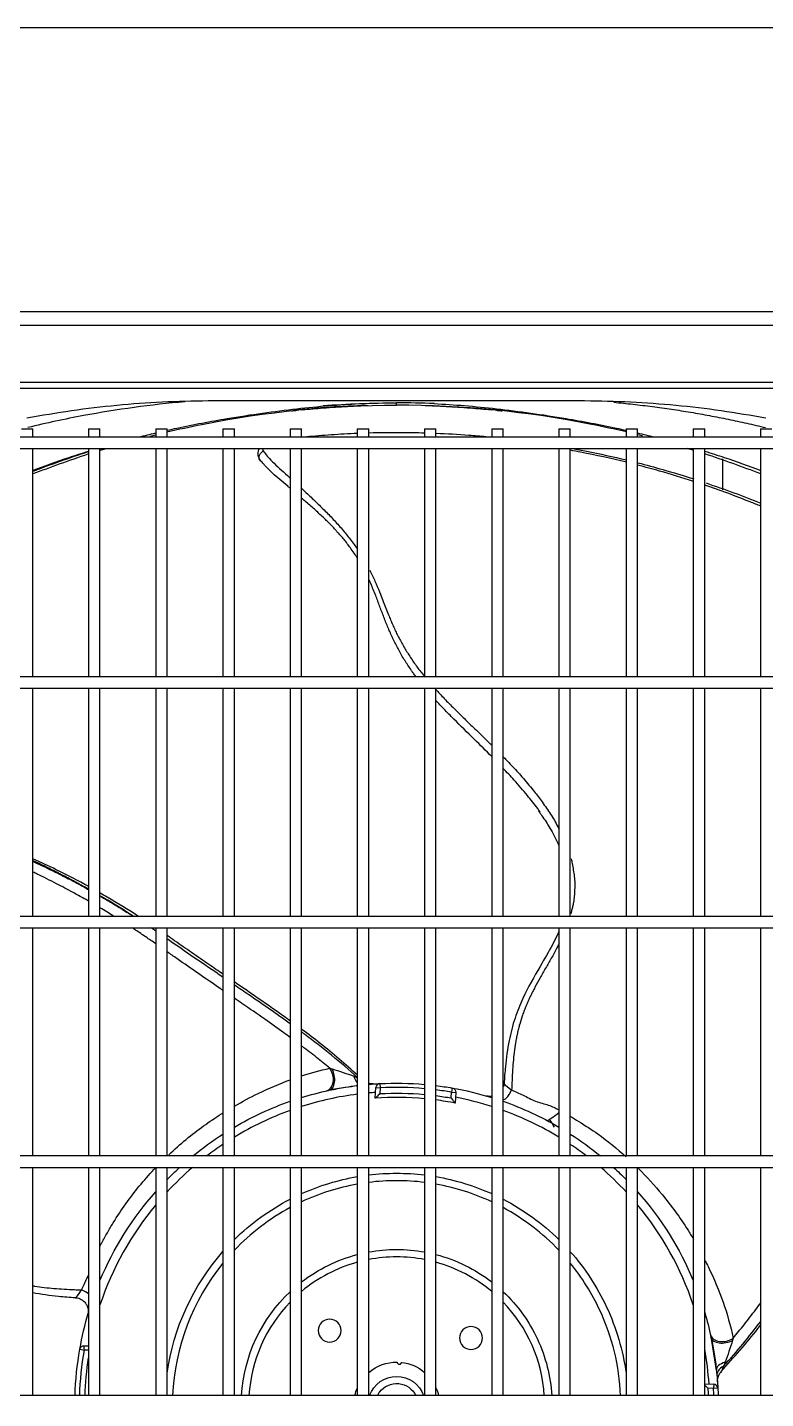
# Model space of a CAD drawing. Header units: millimetres. Extents: x 0 to 504600, y 0 to 118800.
# Drawn here: x 433542.8 to 433801, y 47719.1 to 48198.4 of the extents above; entities that cross this region are included whole.
import ezdxf

# ---------------------------------------------------------------- set-up
doc = ezdxf.new("R2010")
doc.units = ezdxf.units.MM
doc.header["$LTSCALE"] = 200
doc.layers.add('LG-AIRCON', color=240, linetype='Continuous')

# ---------------------------------------------------------------- blocks, each defined once
blk = doc.blocks.new('NEWUXB+UXA 1')
at = {"layer": 'LG-AIRCON', "color": 0}
for p, q in [((661.12, 761.76), (1512.56, 761.76)), ((1512.56, 756.76), (661.12, 756.76)), ((715.8, 736.96), (1457.64, 736.96)), ((1456.12, 734.84), (717.32, 734.84)), ((1088.07, 730.45), (1085.07, 730.45)), ((955.42, 720.67), (959.42, 720.67)), ((959.42, 717.75), (959.42, 720.67)), ((978.92, 720.67), (978.92, 717.75)), ((978.92, 720.67), (982.92, 720.67)), ((982.92, 717.75), (982.92, 720.67)), ((1002.42, 720.67), (1002.42, 717.75)), ((1002.42, 720.67), (1006.42, 720.67)), ((1006.42, 717.75), (1006.42, 720.67)), ((1025.92, 720.67), (1025.92, 717.75)), ((1025.92, 720.67), (1029.92, 720.67)), ((1029.92, 717.75), (1029.92, 720.67)), ((1049.42, 720.67), (1049.42, 717.75)), ((1049.42, 720.67), (1053.42, 720.67)), ((1053.42, 717.75), (1053.42, 720.67)), ((1072.92, 720.67), (1072.92, 717.75)), ((1072.92, 720.67), (1076.92, 720.67)), ((1076.92, 717.75), (1076.92, 720.67)), ((1096.42, 720.67), (1096.42, 717.75)), ((1096.42, 720.67), (1100.42, 720.67)), ((1100.42, 717.75), (1100.42, 720.67)), ((1119.92, 720.67), (1119.92, 717.75)), ((1119.92, 720.67), (1123.92, 720.67)), ((1123.92, 717.75), (1123.92, 720.67)), ((1143.42, 720.67), (1143.42, 717.75)), ((1143.42, 720.67), (1147.42, 720.67)), ((1147.42, 717.75), (1147.42, 720.67)), ((1166.92, 720.67), (1166.92, 717.75)), ((1166.92, 720.67), (1170.92, 720.67)), ((1170.92, 717.75), (1170.92, 720.67)), ((1190.42, 720.67), (1190.42, 717.75)), ((1190.42, 720.67), (1194.42, 720.67)), ((1194.42, 717.75), (1194.42, 720.67)), ((1213.92, 720.67), (1213.92, 717.75)), ((1213.92, 720.67), (1217.92, 720.67)), ((1456.43, 717.76), (717.01, 717.76)), ((717.01, 713.76), (1456.43, 713.76)), ((959.42, 634), (959.42, 713.76)), ((978.92, 713.76), (978.92, 634)), ((982.92, 634), (982.92, 713.76)), ((1002.42, 713.76), (1002.42, 634)), ((1006.42, 634), (1006.42, 713.76)), ((1025.92, 713.76), (1025.92, 634)), ((1029.92, 634), (1029.92, 713.76)), ((1049.42, 713.76), (1049.42, 634)), ((1053.42, 634), (1053.42, 713.76)), ((1072.92, 713.76), (1072.92, 634)), ((1076.92, 634), (1076.92, 713.76)), ((1096.42, 713.76), (1096.42, 634)), ((1100.42, 634), (1100.42, 713.76)), ((1119.92, 713.76), (1119.92, 634)), ((1123.92, 634), (1123.92, 713.76)), ((1143.42, 713.76), (1143.42, 634)), ((1147.42, 634), (1147.42, 713.76)), ((1166.92, 713.76), (1166.92, 634)), ((1170.92, 634), (1170.92, 713.76)), ((1190.42, 713.76), (1190.42, 634)), ((1194.42, 634), (1194.42, 713.76)), ((1200.67, 710.25), (1200.67, 699.36)), ((1213.92, 713.76), (1213.92, 634)), ((1506.43, 634.01), (667.01, 634.01)), ((667.01, 630.01), (1506.43, 630.01)), ((959.42, 550.26), (959.42, 630)), ((978.92, 630), (978.92, 550.26)), ((982.92, 550.26), (982.92, 630)), ((1002.42, 630), (1002.42, 550.26)), ((1006.42, 550.26), (1006.42, 630)), ((1025.92, 630), (1025.92, 550.26)), ((1029.92, 550.26), (1029.92, 630)), ((1049.42, 630), (1049.42, 550.26)), ((1053.42, 550.26), (1053.42, 630)), ((1072.92, 630), (1072.92, 550.26)), ((1076.92, 550.26), (1076.92, 630)), ((1096.42, 630), (1096.42, 550.26)), ((1100.42, 550.26), (1100.42, 630)), ((1119.92, 630), (1119.92, 550.26)), ((1123.92, 550.26), (1123.92, 630)), ((1143.42, 630), (1143.42, 550.26)), ((1147.42, 550.26), (1147.42, 630)), ((1166.92, 630), (1166.92, 550.26)), ((1170.92, 550.26), (1170.92, 630)), ((1190.42, 630), (1190.42, 550.26)), ((1194.42, 550.26), (1194.42, 630)), ((1213.92, 630), (1213.92, 550.26)), ((1506.43, 550.26), (667.01, 550.26)), ((667.01, 546.26), (1506.43, 546.26)), ((959.42, 466.5), (959.42, 546.25)), ((978.92, 546.25), (978.92, 466.5)), ((982.92, 466.5), (982.92, 546.25)), ((1002.42, 546.25), (1002.42, 466.5)), ((1006.42, 466.5), (1006.42, 546.25)), ((1025.92, 546.25), (1025.92, 466.5)), ((1029.92, 466.5), (1029.92, 546.25)), ((1049.42, 546.25), (1049.42, 466.5)), ((1053.42, 466.5), (1053.42, 546.25)), ((1072.92, 546.25), (1072.92, 466.5)), ((1076.92, 466.5), (1076.92, 546.25)), ((1096.42, 546.25), (1096.42, 466.5)), ((1100.42, 466.5), (1100.42, 546.25)), ((1119.92, 546.25), (1119.92, 466.5)), ((1123.92, 466.5), (1123.92, 546.25)), ((1143.42, 546.25), (1143.42, 466.5)), ((1147.42, 466.5), (1147.42, 546.25)), ((1166.92, 546.25), (1166.92, 466.5)), ((1170.92, 466.5), (1170.92, 546.25)), ((1190.42, 546.25), (1190.42, 466.5)), ((1194.42, 466.5), (1194.42, 546.25)), ((1213.92, 546.25), (1213.92, 466.5)), ((1079.21, 486.7), (1079.43, 490.4)), ((1079.43, 490.4), (1080.93, 490.31)), ((1080.93, 490.31), (1080.81, 488.3)), ((1080.85, 491.81), (1080.93, 490.31)), ((1106.14, 490.26), (1105.88, 488.79)), ((1105.76, 486.78), (1105.88, 488.79)), ((1105.88, 488.79), (1107.38, 488.69)), ((1107.38, 488.69), (1107.15, 484.99)), ((1139.4, 478.84), (1140.16, 479.32)), ((1506.43, 466.51), (667.01, 466.51)), ((667.01, 462.51), (1506.43, 462.51)), ((959.42, 382.76), (959.42, 462.51)), ((978.92, 462.51), (978.92, 382.76)), ((982.92, 382.76), (982.92, 462.51)), ((1002.42, 462.51), (1002.42, 382.76)), ((1006.42, 382.76), (1006.42, 462.51)), ((1025.92, 462.51), (1025.92, 382.76)), ((1029.92, 382.76), (1029.92, 462.51)), ((1049.42, 462.51), (1049.42, 382.76)), ((1053.42, 382.76), (1053.42, 462.51)), ((1072.92, 462.51), (1072.92, 382.76)), ((1076.92, 382.76), (1076.92, 462.51)), ((1096.42, 462.51), (1096.42, 382.76)), ((1100.42, 382.76), (1100.42, 462.51)), ((1119.92, 462.51), (1119.92, 382.76)), ((1123.92, 382.76), (1123.92, 462.51)), ((1143.42, 462.51), (1143.42, 382.76)), ((1147.42, 382.76), (1147.42, 462.51)), ((1166.92, 462.51), (1166.92, 382.76)), ((1170.92, 382.76), (1170.92, 462.51)), ((1190.42, 462.51), (1190.42, 382.76)), ((1194.42, 382.76), (1194.42, 462.51)), ((1213.92, 462.51), (1213.92, 382.76)), ((975.87, 398.93), (977.35, 398.67)), ((977.35, 398.67), (977.44, 400.17)), ((978.92, 398.57), (977.35, 398.67)), ((977.44, 400.17), (978.92, 400.08)), ((1194.42, 386.9), (1197.62, 386.7)), ((1197.52, 385.2), (1195.52, 385.33)), ((1197.62, 386.7), (1197.52, 385.2)), ((1199.02, 385.28), (1197.52, 385.2)), ((1506.43, 382.76), (667.01, 382.76))]:
    blk.add_line(p, q, dxfattribs=at)
at = {"layer": 'LG-AIRCON', "color": 0, "extrusion": (0, 0, -1)}
for centre in [(-1063.25, 405.47), (-1112.68, 402.88)]:
    blk.add_circle(centre, 4, dxfattribs=at)
for centre, radius, start, end in [((-1086.67, 379.46), 112.5, 72.8086, 77.7791), ((-1086.67, 379.46), 112.5, 85.0281, 87.0341), ((-1086.67, 379.46), 112.5, 87.0341, 94.9718), ((-1086.67, 379.46), 112.5, 97.0203, 99.9659), ((-1105.88, 488.79), 1.5, 99.9659, 183.5), ((-1086.67, 379.46), 112.5, 99.9659, 107.1912), ((-1086.67, 379.46), 112.5, 59.7048, 70.663), ((-1086.67, 379.46), 109, 86.9149, 95.1319), ((-1086.67, 379.46), 109, 97.2469, 100.0851), ((-1086.67, 379.46), 112.5, 109.3369, 120.2951), ((-1086.67, 379.46), 112.5, 50.6931, 57.3154), ((-1086.67, 379.46), 112.5, 122.6844, 129.3068), ((-1086.67, 379.46), 112.5, 44.4924, 47.579), ((-1086.67, 379.46), 81.01, 83.09, 96.9106), ((-1086.67, 379.46), 112.5, 132.4209, 135.5064), ((-1086.67, 379.46), 81.01, 65.7706, 80.2269), ((-1086.67, 379.46), 81.01, 99.7737, 114.23), ((-1086.67, 379.46), 112.5, 22.7477, 41.5065), ((-1086.67, 379.46), 81.01, 45.5319, 62.6263), ((-1086.67, 379.46), 81.01, 117.3744, 134.4688), ((-1086.67, 379.46), 112.5, 138.4934, 157.2522), ((-1086.67, 379.46), 81.01, 7.8612, 41.42), ((-1086.67, 379.46), 54.36, 52.2931, 75.35), ((-1086.67, 379.46), 54.36, 79.67, 100.3306), ((-1086.67, 379.46), 54.36, 104.6506, 127.7075), ((-1086.67, 379.46), 81.01, 138.5806, 155), ((-1086.67, 379.46), 54.36, 3.4794, 46.7469), ((-1086.67, 379.46), 54.36, 133.2538, 155), ((-1086.67, 379.46), 81.01, 155, 172.1394), ((-1086.67, 379.46), 112.5, 9.9659, 16.7091), ((-1086.67, 379.46), 112.5, 163.2908, 167.7791), ((-1086.67, 379.46), 112.5, 1.6806, 9.9659), ((-977.35, 398.67), 1.5, 9.9659, 93.5), ((-1086.67, 379.46), 54.36, 155, 176.5212), ((-1086.67, 379.46), 109, 1.7346, 8.6854), ((-1086.69, 379.46), 15, 49.4011, 90.6363), ((-1086.69, 379.46), 15, 96.3637, 130.4834), ((-1086.67, 379.46), 10, 19.2631, 160.7374), ((-1086.67, 379.46), 112.5, 173.8344, 177.0341), ((-1086.69, 379.46), 15, 12.725, 23.4452), ((-1086.67, 379.46), 7.5, 26.098, 36.8699), ((-1086.69, 379.46), 7.5, 36.9125, 153.8619), ((-1086.67, 379.46), 7.5, 143.1301, 153.902), ((-1086.69, 379.46), 15, 156.3649, 167.2749), ((-1086.67, 379.46), 109, 176.9149, 178.2655), ((-1086.67, 379.46), 112.5, 177.0341, 178.3196)]:
    blk.add_arc(centre, radius, start, end, dxfattribs=at)
at = {"layer": 'LG-AIRCON', "color": 0}
for centre, radius, start, end in [((1080.93, 490.31), 1.5, 92.9659, 176.5), ((1086.67, 379.46), 111, 84.9609, 92.9659), ((1086.67, 379.46), 111, 80.0341, 82.8843), ((1086.67, 379.46), 109.5, 97.2145, 107.6777), ((1086.67, 379.46), 109.5, 93.8456, 95.1094), ((1086.67, 379.46), 107.5, 84.7964, 93.983), ((1086.67, 379.46), 107.5, 79.017, 82.6514), ((1086.67, 379.46), 109.5, 72.3225, 79.1544), ((1086.67, 379.46), 109.5, 109.8887, 121.2168), ((1086.67, 379.46), 109.5, 58.7834, 70.1115), ((1109.14, 526.14), 56.16, 303.5312, 307.6254), ((1086.67, 379.46), 109.5, 123.6973, 127.3486), ((1086.67, 379.46), 109.5, 52.6516, 56.3029), ((1086.67, 379.46), 109.5, 130.674, 137.127), ((1086.67, 379.46), 109.5, 42.8708, 49.3262), ((1086.67, 379.46), 78.41, 100.0994, 115.09), ((1086.67, 379.46), 78.41, 82.8588, 97.1406), ((1086.67, 379.46), 78.41, 64.9094, 79.9), ((1086.67, 379.46), 109.5, 140.3005, 161.3494), ((1086.67, 379.46), 78.41, 118.3638, 136.3694), ((1086.67, 379.46), 78.41, 43.63, 61.6356), ((1086.67, 379.46), 109.5, 18.6508, 39.6996), ((1086.67, 379.46), 78.41, 140.785, 177.5894), ((1086.67, 379.46), 51.76, 105.4037, 129.9681), ((1086.67, 379.46), 51.76, 79.1406, 100.8588), ((1086.67, 379.46), 51.76, 50.0313, 74.5956), ((1086.67, 379.46), 78.41, 25, 39.2144), ((1086.67, 379.46), 51.76, 136.0262, 176.3462), ((1086.67, 379.46), 51.76, 3.6531, 43.9731), ((1086.67, 379.46), 78.41, 2.41, 25), ((1086.67, 379.46), 111, 170.0341, 178.2965), ((1086.67, 379.46), 109.5, 3.8456, 10.2574), ((1086.67, 379.46), 111, 1.7033, 2.9659), ((1197.52, 385.2), 1.5, 2.9659, 86.5)]:
    blk.add_arc(centre, radius, start, end, dxfattribs=at)
for centre, major_axis, ratio, start_param, end_param in [((1062.18, 494.28), (-1.02, 4.79), 0.555428, 3.141593, 5.183317), ((1073.9, 496.16), (-0.53, 4.87), 0.500763, 1.891466, 2.525481), ((1201.49, 403.95), (4.79, 1.02), 0.555428, 3.141593, 5.183317), ((1203.38, 392.24), (-4.87, -0.53), 0.500763, 5.033059, 6.283185)]:
    blk.add_ellipse(centre, major_axis=major_axis, ratio=ratio, start_param=start_param, end_param=end_param, dxfattribs=at)
for points, knots in [([(1085.07, 730.45), (1074.35, 730.45), (1063.63, 730.45), (1042.19, 730.45), (1031.47, 730.49), (1010.02, 730.36), (999.37, 729.87), (978.22, 727.84), (967.7, 726.33), (957.36, 724.37)], [0, 0, 0, 0, 0.25, 0.25, 0.5, 0.5, 0.75, 0.75, 1, 1, 1, 1]), ([(1012.65, 730.15), (1000.76, 729.11), (982.34, 726.6), (964.16, 722.7), (957.71, 721.13)], [0, 0, 0, 0, 0.643187, 1, 1, 1, 1]), ([(1006.33, 719.59), (1010.39, 720.55), (1036.8, 726.3), (1063.82, 728.96), (1086.67, 728.96)], [0, 0, 0, 0, 0.154246, 1, 1, 1, 1]), ([(1006.42, 720.19), (1007.56, 720.45), (1014.59, 721.98), (1030.05, 724.91), (1052.05, 727.94), (1066.62, 729.16), (1073.52, 729.51)], [0, 0, 0, 0, 0.04738, 0.293757, 0.649621, 1, 1, 1, 1]), ([(1053.64, 727.36), (1056.16, 727.6), (1061.78, 728.07), (1069.75, 728.59), (1074.54, 728.8), (1076.74, 728.86)], [0, 0, 0, 0, 0.271232, 0.626432, 1, 1, 1, 1]), ([(1167.02, 719.59), (1162.96, 720.55), (1136.55, 726.3), (1109.53, 728.96), (1086.67, 728.96)], [0, 0, 0, 0, 0.154246, 1, 1, 1, 1]), ([(1215.79, 724.37), (1205.43, 726.33), (1194.92, 727.84), (1173.8, 729.86), (1163.15, 730.36), (1141.7, 730.49), (1130.98, 730.45), (1109.52, 730.45), (1098.8, 730.45), (1088.07, 730.45)], [0, 0, 0, 0, 0.25, 0.25, 0.5, 0.5, 0.75, 0.75, 1, 1, 1, 1]), ([(1096.61, 728.86), (1098.81, 728.8), (1103.6, 728.59), (1111.57, 728.07), (1117.19, 727.6), (1119.71, 727.36)], [0, 0, 0, 0, 0.373556, 0.728744, 1, 1, 1, 1]), ([(1099.83, 729.51), (1106.73, 729.16), (1121.3, 727.94), (1143.3, 724.91), (1158.76, 721.98), (1165.79, 720.45), (1166.92, 720.19)], [0, 0, 0, 0, 0.350379, 0.706243, 0.95262, 1, 1, 1, 1]), ([(1049.8, 726.98), (1050.33, 727.03), (1050.98, 727.1), (1051.62, 727.16), (1051.74, 727.17)], [0, 0, 0, 0, 0.817439, 1, 1, 1, 1]), ([(1121.61, 727.17), (1121.73, 727.16), (1122.37, 727.1), (1123.02, 727.03), (1123.55, 726.98)], [0, 0, 0, 0, 0.182038, 1, 1, 1, 1]), ([(1053.41, 717.82), (1054.01, 717.88), (1055.99, 718.06), (1059.47, 718.37), (1063.88, 718.69), (1068.4, 718.97), (1071.41, 719.11), (1072.95, 719.17)], [0, 0, 0, 0, 0.092028, 0.303139, 0.527752, 0.757486, 1, 1, 1, 1]), ([(1076.94, 719.31), (1077, 719.31), (1080.73, 719.42), (1087.25, 719.49), (1093.7, 719.39), (1096.48, 719.31)], [0, 0, 0, 0, 0.007944, 0.572046, 1, 1, 1, 1]), ([(1100.48, 719.17), (1104.3, 719.01), (1110.13, 718.68), (1115.93, 718.19), (1117.92, 718.01)], [0, 0, 0, 0, 0.65594, 1, 1, 1, 1]), ([(959.27, 706.12), (963.51, 707.73), (970.02, 710.06), (976.62, 712.18), (978.89, 712.88)], [0, 0, 0, 0, 0.657198, 1, 1, 1, 1]), ([(1039.35, 709.29), (1039.19, 709.45), (1038.86, 709.81), (1038.5, 710.49), (1038.15, 711.69), (1038.26, 712.87), (1038.56, 713.67), (1038.61, 713.77)], [0, 0, 0, 0, 0.14715, 0.312414, 0.495998, 0.934104, 1, 1, 1, 1]), ([(1039.78, 713.76), (1039.78, 713.6), (1039.79, 713.31), (1039.94, 713.06), (1040.01, 712.94)], [0, 0, 0, 0, 0.516867, 1, 1, 1, 1]), ([(1040.01, 712.94), (1040.18, 712.71), (1040.7, 712.01), (1041.9, 710.57), (1044.61, 707.79), (1047.36, 705.35), (1049.34, 703.59), (1049.42, 703.52)], [0, 0, 0, 0, 0.074841, 0.227367, 0.465283, 0.97903, 1, 1, 1, 1]), ([(1167.08, 708.98), (1161.77, 710.28), (1155.24, 711.72), (1148.64, 712.97), (1147.46, 713.18)], [0, 0, 0, 0, 0.821658, 1, 1, 1, 1]), ([(1148.14, 713.84), (1149.78, 713.54), (1156.15, 712.32), (1162.44, 710.93), (1167.08, 709.8)], [0, 0, 0, 0, 0.257648, 1, 1, 1, 1]), ([(1194.46, 712.88), (1196.73, 712.18), (1203.32, 710.06), (1209.84, 707.73), (1214.08, 706.12)], [0, 0, 0, 0, 0.342801, 1, 1, 1, 1]), ([(1049.41, 699.89), (1049.13, 700.13), (1046.96, 701.94), (1044.04, 704.43), (1041.48, 706.91), (1040.22, 708.26), (1039.67, 708.92), (1039.35, 709.29)], [0, 0, 0, 0, 0.072188, 0.555177, 0.781943, 0.875823, 1, 1, 1, 1]), ([(1190.52, 702.3), (1186.6, 703.57), (1180.14, 705.54), (1173.59, 707.32), (1171.05, 707.98)], [0, 0, 0, 0, 0.613927, 1, 1, 1, 1]), ([(1171.06, 708.81), (1173.97, 708.06), (1180.55, 706.28), (1187.04, 704.31), (1190.63, 703.16)], [0, 0, 0, 0, 0.441067, 1, 1, 1, 1]), ([(1053.4, 699.9), (1053.55, 699.75), (1054.25, 699.1), (1056.04, 697.42), (1058.29, 695.34), (1060.46, 693.15), (1062.67, 690.99), (1064.8, 688.77), (1066.83, 686.45), (1068.37, 684.76), (1069.78, 682.99), (1071.11, 681.19), (1072.2, 679.72), (1072.82, 678.83), (1073.02, 678.55)], [0, 0, 0, 0, 0.023296, 0.103381, 0.264304, 0.346403, 0.424782, 0.58336, 0.66159, 0.738824, 0.815129, 0.890482, 0.964901, 1, 1, 1, 1]), ([(1214.05, 693.64), (1212.8, 694.15), (1206.41, 696.74), (1199.86, 699.16), (1194.5, 700.97)], [0, 0, 0, 0, 0.195527, 1, 1, 1, 1]), ([(1073, 675.43), (1072.92, 675.57), (1072.64, 676.02), (1071.91, 677.11), (1070.85, 678.55), (1069.68, 680.16), (1068.61, 681.62), (1067.45, 683), (1066.38, 684.13), (1065.56, 685.05), (1064.74, 685.98), (1063.74, 687.09), (1062.41, 688.39), (1060.97, 689.73), (1059.46, 691.13), (1057.94, 692.62), (1056.29, 694.03), (1054.78, 695.28), (1053.85, 696.11), (1053.43, 696.48)], [0, 0, 0, 0, 0.01611, 0.054349, 0.133651, 0.196623, 0.258506, 0.318346, 0.37975, 0.417398, 0.445672, 0.509452, 0.571566, 0.635319, 0.712853, 0.789209, 0.86246, 0.938791, 1, 1, 1, 1]), ([(1077.3, 671.23), (1077.48, 670.9), (1078.25, 669.34), (1079.52, 666.55), (1080.87, 663.24), (1082.3, 659.61), (1083.45, 656.62), (1084.54, 653.88), (1085.33, 652.17), (1086.07, 650.43), (1086.87, 648.72), (1087.79, 647.06), (1088.98, 644.78), (1090.71, 641.99), (1092.53, 639.21), (1094.13, 636.99), (1095.4, 635.43), (1096.22, 634.39), (1096.6, 633.91)], [0, 0, 0, 0, 0.025882, 0.119653, 0.210707, 0.27205, 0.389618, 0.43341, 0.477927, 0.522204, 0.566944, 0.612253, 0.65815, 0.752398, 0.850908, 0.901937, 0.954249, 1, 1, 1, 1]), ([(1093.56, 633.87), (1093.27, 634.24), (1092.75, 634.91), (1092.07, 635.89), (1091.3, 637.06), (1090.35, 638.51), (1089.19, 640.24), (1088.12, 642.01), (1087.21, 643.83), (1086.21, 645.63), (1085.43, 647.13), (1084.88, 648.4), (1084.37, 649.62), (1083.71, 651.15), (1083.03, 652.67), (1082.55, 653.94), (1082.09, 655.2), (1081.62, 656.45), (1081.14, 657.68), (1080.65, 658.93), (1080.06, 660.5), (1079.33, 662.46), (1078.51, 664.48), (1077.76, 666.23), (1077.23, 667.4), (1077.02, 667.88), (1076.96, 668)], [0, 0, 0, 0, 0.038472, 0.069077, 0.098459, 0.154015, 0.209006, 0.266384, 0.321589, 0.37322, 0.428213, 0.456081, 0.482768, 0.532938, 0.58536, 0.612378, 0.63868, 0.689758, 0.715098, 0.740686, 0.792953, 0.844091, 0.901746, 0.959909, 0.989542, 1, 1, 1, 1]), ([(1100.19, 629.78), (1100.56, 629.37), (1101.47, 628.39), (1102.92, 626.82), (1105.18, 624.5), (1108.13, 621.57), (1111.75, 618.01), (1115.53, 614.42), (1118.25, 611.73), (1119.74, 610.27), (1119.97, 610.05)], [0, 0, 0, 0, 0.058238, 0.141927, 0.227451, 0.40368, 0.586288, 0.773966, 0.965767, 1, 1, 1, 1]), ([(1119.95, 606.1), (1117.94, 608.13), (1113.51, 612.48), (1108.48, 617.42), (1104.92, 621), (1102.8, 623.13), (1101.33, 624.75), (1100.41, 625.76)], [0, 0, 0, 0, 0.311947, 0.676737, 0.765395, 0.854302, 1, 1, 1, 1]), ([(1123.94, 606.06), (1124.29, 605.7), (1125.26, 604.69), (1127.45, 602.37), (1130, 599.67), (1132.47, 596.72), (1134.74, 594.01), (1136.85, 591.35), (1138.67, 588.65), (1140.16, 586.55), (1141.54, 584.41), (1142.61, 582.43), (1143.26, 581.19), (1143.51, 580.71)], [0, 0, 0, 0, 0.046544, 0.130714, 0.298969, 0.394735, 0.489926, 0.631124, 0.712335, 0.792506, 0.87156, 0.949377, 1, 1, 1, 1]), ([(1136.89, 586.69), (1136.88, 586.7), (1136.59, 587.13), (1135.73, 588.37), (1134.22, 590.29), (1132.23, 592.69), (1130.14, 595.25), (1127.32, 598.4), (1125.23, 600.64), (1123.96, 601.97)], [0, 0, 0, 0, 0.002618, 0.07721, 0.227751, 0.367215, 0.542698, 0.724034, 1, 1, 1, 1]), ([(1136.29, 587.03), (1136.69, 586.5), (1138.1, 584.59), (1140.51, 580.86), (1142.41, 577.31), (1143.37, 575.2), (1143.46, 574.99)], [0, 0, 0, 0, 0.143457, 0.510742, 0.949941, 1, 1, 1, 1]), ([(979.01, 560.67), (975.27, 562.74), (968.82, 566.12), (962.2, 569.13), (959.44, 570.32)], [0, 0, 0, 0, 0.587751, 1, 1, 1, 1]), ([(959.47, 569.45), (959.67, 569.36), (961.04, 568.74), (963.57, 567.54), (967.07, 565.87), (970.54, 564.11), (973.44, 562.61), (975.75, 561.37), (977.41, 560.48), (978.48, 559.89), (978.97, 559.62)], [0, 0, 0, 0, 0.02956, 0.20769, 0.38429, 0.562457, 0.741784, 0.832559, 0.9229, 1, 1, 1, 1]), ([(979.01, 555.54), (978.48, 555.84), (977.29, 556.51), (975.45, 557.53), (973.2, 558.78), (970.62, 560.15), (967.57, 561.76), (964.35, 563.38), (961.6, 564.72), (959.98, 565.5), (959.49, 565.72)], [0, 0, 0, 0, 0.084288, 0.185541, 0.286031, 0.43548, 0.583596, 0.755273, 0.926687, 1, 1, 1, 1]), ([(979.04, 559.71), (978.44, 560.05), (977.47, 560.58), (976.15, 561.29), (975.07, 561.89), (973.96, 562.49), (972.46, 563.29), (969.85, 564.64), (966.9, 566.18), (963.91, 567.61), (961.73, 568.68), (960.26, 569.36), (959.54, 569.69)], [0, 0, 0, 0, 0.094313, 0.150326, 0.205494, 0.263578, 0.323214, 0.438081, 0.666504, 0.778325, 0.891489, 1, 1, 1, 1]), ([(1147.69, 570.34), (1147.84, 569.82), (1148.15, 568.54), (1148.45, 566.46), (1148.82, 564.2), (1149.02, 561.92), (1148.92, 559.63), (1148.8, 557.38), (1148.61, 555.4), (1148.25, 553.69), (1147.91, 552.37), (1147.7, 551.53), (1147.61, 551.17)], [0, 0, 0, 0, 0.086878, 0.209922, 0.330631, 0.449296, 0.56598, 0.680875, 0.794665, 0.869614, 0.94354, 1, 1, 1, 1]), ([(996.2, 550.39), (992.66, 552.66), (988.26, 555.36), (983.79, 557.96), (982.97, 558.43)], [0, 0, 0, 0, 0.816016, 1, 1, 1, 1]), ([(983.03, 557.33), (983.54, 557.04), (985.41, 555.96), (987.95, 554.43), (990.69, 552.76), (992.65, 551.53), (993.92, 550.73), (994.49, 550.36)], [0, 0, 0, 0, 0.129383, 0.484721, 0.663852, 0.846968, 1, 1, 1, 1]), ([(994.5, 550.38), (994.02, 550.69), (992.79, 551.47), (990.79, 552.75), (987.75, 554.6), (985.19, 556.17), (983.38, 557.22), (983.08, 557.39)], [0, 0, 0, 0, 0.127669, 0.327595, 0.531516, 0.923544, 1, 1, 1, 1]), ([(1002.47, 540.65), (1001.3, 541.46), (998.94, 543.08), (996.13, 544.96), (994.51, 546.03), (994.08, 546.3)], [0, 0, 0, 0, 0.423067, 0.848681, 1, 1, 1, 1]), ([(1025.92, 530.06), (1024.29, 531.18), (1020.63, 533.68), (1014.99, 537.56), (1010.14, 540.95), (1007.3, 542.94), (1006.43, 543.54)], [0, 0, 0, 0, 0.249996, 0.560781, 0.866096, 1, 1, 1, 1]), ([(1025.92, 528.98), (1022.53, 531.28), (1019.19, 533.55), (1012.78, 537.94), (1009.72, 540.07), (1006.63, 542.23), (1006.54, 542.29), (1006.45, 542.35)], [0, 0, 0, 0, 0.508334, 0.508334, 0.98626, 0.98626, 1, 1, 1, 1]), ([(1143.44, 545.01), (1143.27, 544.61), (1142.6, 543.09), (1140.44, 538.97), (1136.24, 531.69), (1131.36, 523.32), (1127.87, 514.52), (1125.77, 506.5), (1124.78, 498.8), (1124.36, 493.8), (1124.25, 491.82)], [0, 0, 0, 0, 0.022434, 0.086595, 0.242348, 0.463216, 0.592191, 0.733517, 0.895154, 1, 1, 1, 1]), ([(1025.93, 524.38), (1025.61, 524.6), (1020.22, 528.28), (1013.71, 532.74), (1007.58, 537.07), (1006.45, 537.86)], [0, 0, 0, 0, 0.049024, 0.824932, 1, 1, 1, 1]), ([(1143.5, 540.75), (1143.24, 540.24), (1142.81, 539.43), (1142.23, 538.31), (1141.6, 537.1), (1140.46, 535.06), (1138.81, 532.2), (1136.88, 528.83), (1135.34, 526.06), (1134.22, 523.85), (1133.38, 522.24), (1132.64, 520.61), (1131.97, 518.98), (1131.28, 517.39), (1130.51, 515.26), (1129.86, 513.12), (1129.23, 510.98), (1128.92, 509.35), (1128.56, 507.72), (1127.9, 504.39), (1127.35, 499.17), (1127.07, 493.7), (1126.92, 490.48), (1126.88, 489.65)], [0, 0, 0, 0, 0.0314, 0.050037, 0.068603, 0.105483, 0.178132, 0.248918, 0.317602, 0.351142, 0.384107, 0.416555, 0.448445, 0.479795, 0.510787, 0.571819, 0.602175, 0.632618, 0.663109, 0.693772, 0.81971, 0.953877, 1, 1, 1, 1]), ([(1049.46, 513.7), (1048.66, 514.28), (1044.53, 517.23), (1038.02, 521.78), (1032.29, 525.71), (1029.92, 527.33)], [0, 0, 0, 0, 0.123652, 0.639403, 1, 1, 1, 1]), ([(1049.49, 512.68), (1044.65, 516.17), (1039.78, 519.54), (1033.27, 523.99), (1031.59, 525.13), (1029.93, 526.26)], [0, 0, 0, 0, 0.741566, 0.741566, 1, 1, 1, 1]), ([(1049.58, 507.83), (1048.8, 508.4), (1045.81, 510.58), (1040.16, 514.6), (1034.37, 518.6), (1030.82, 521.03), (1029.94, 521.64)], [0, 0, 0, 0, 0.120641, 0.462237, 0.866415, 1, 1, 1, 1]), ([(1073.03, 493.85), (1067.11, 499.29), (1060.87, 504.28), (1054.11, 509.3), (1053.78, 509.55), (1053.45, 509.79)], [0, 0, 0, 0, 0.951305, 0.951305, 1, 1, 1, 1]), ([(1072.98, 494.71), (1068.79, 498.56), (1062.4, 504.05), (1055.68, 509.15), (1053.49, 510.77)], [0, 0, 0, 0, 0.677069, 1, 1, 1, 1]), ([(1063.33, 497.16), (1061.77, 498.44), (1058.58, 501.05), (1055.3, 503.57), (1053.61, 504.84)], [0, 0, 0, 0, 0.487187, 1, 1, 1, 1]), ([(1062.04, 489.23), (1063.25, 489.5), (1064.22, 490.74), (1064.74, 493.95), (1064.28, 495.86), (1063.33, 497.16)], [0, 0, 0, 0, 0.5, 0.5, 1, 1, 1, 1]), ([(1063.32, 497.16), (1063.32, 497.16), (1063.32, 497.16), (1063.57, 497.1), (1063.83, 497.03), (1064.09, 496.96)], [0, 0, 0, 0, 0.000071, 0.000071, 1, 1, 1, 1]), ([(1064.09, 496.96), (1065.35, 496.61), (1066.66, 496.11), (1069.25, 495.25), (1070.54, 494.85), (1071.75, 494.37)], [0, 0, 0, 0, 0.5, 0.5, 1, 1, 1, 1]), ([(1029.92, 483.96), (1032.7, 485.56), (1035.49, 487.04), (1042.1, 490.23), (1045.82, 491.82), (1049.46, 493.16)], [0, 0, 0, 0, 0.42081, 0.42081, 1, 1, 1, 1]), ([(1072.93, 491.1), (1071.53, 490.91), (1070.12, 490.67), (1066.74, 490.12), (1064.75, 489.82), (1062.86, 489.41)], [0, 0, 0, 0, 0.416804, 0.416804, 1, 1, 1, 1]), ([(1063.2, 489.48), (1065.05, 489.88), (1066.91, 490.23), (1070.17, 490.75), (1071.55, 490.95), (1072.93, 491.12)], [0, 0, 0, 0, 0.577024, 0.577024, 1, 1, 1, 1]), ([(1078.63, 491.67), (1078.63, 491.67), (1078.56, 491.67), (1078.38, 491.66), (1077.8, 491.68), (1077.3, 491.77), (1076.92, 491.89)], [0, 0, 0, 0, 0.007248, 0.129794, 0.307428, 1, 1, 1, 1]), ([(1123.92, 486.1), (1124.28, 486.22), (1124.64, 486.43), (1125.76, 487.39), (1126.46, 488.47), (1126.88, 489.65)], [0, 0, 0, 0, 0.307419, 0.307419, 1, 1, 1, 1]), ([(1124.21, 491.82), (1124.21, 491.73), (1124.23, 491.34), (1124.14, 490.94), (1124.03, 490.64)], [0, 0, 0, 0, 0.207603, 1, 1, 1, 1]), ([(1124.25, 491.85), (1124.24, 491.79), (1124.28, 491.7), (1124.69, 491.18), (1125.63, 490.5), (1126.88, 489.65)], [0, 0, 0, 0, 0.204191, 0.204191, 1, 1, 1, 1]), ([(1126.88, 489.65), (1128.1, 489.03), (1129.49, 488.45), (1131.6, 487.45), (1132.3, 487.06), (1133.75, 486.31), (1134.51, 485.98), (1136.05, 485.4), (1136.84, 485.19), (1138.35, 484.73), (1139.06, 484.51), (1141.06, 483.8), (1142.23, 483.27), (1143.39, 482.61), (1143.41, 482.61), (1143.42, 482.6)], [0, 0, 0, 0, 0.249314, 0.249314, 0.373971, 0.373971, 0.498628, 0.498628, 0.623285, 0.623285, 0.747943, 0.747943, 0.997257, 0.997257, 1, 1, 1, 1]), ([(1080.81, 488.3), (1080.81, 488.3), (1080.8, 488.3), (1080.61, 488.11), (1080.42, 487.92), (1080.05, 487.54), (1079.86, 487.36), (1079.58, 487.08), (1079.48, 486.97), (1079.34, 486.83), (1079.29, 486.79), (1079.23, 486.72), (1079.21, 486.7), (1079.21, 486.7)], [0, 0, 0, 0, 0.002612, 0.002612, 0.272941, 0.272941, 0.553512, 0.553512, 0.743033, 0.743033, 0.87087, 0.87087, 1, 1, 1, 1]), ([(1105.76, 486.78), (1105.76, 486.77), (1105.76, 486.77), (1105.93, 486.56), (1106.1, 486.35), (1106.42, 485.93), (1106.59, 485.72), (1106.83, 485.41), (1106.92, 485.3), (1107.04, 485.14), (1107.08, 485.09), (1107.14, 485.01), (1107.15, 484.99), (1107.15, 484.99)], [0, 0, 0, 0, 0.002612, 0.002612, 0.272941, 0.272941, 0.553512, 0.553512, 0.743033, 0.743033, 0.87087, 0.87087, 1, 1, 1, 1]), ([(1119.93, 487.35), (1119.86, 487.34), (1119.54, 487.31), (1119.05, 487.31), (1118.54, 487.38), (1118.25, 487.44), (1118.14, 487.47), (1118.12, 487.48)], [0, 0, 0, 0, 0.117298, 0.514903, 0.801614, 0.97427, 1, 1, 1, 1]), ([(1006.99, 466.95), (1008.95, 468.8), (1010.98, 470.59), (1017.02, 475.56), (1021.19, 478.56), (1025.58, 481.34), (1025.74, 481.44), (1025.89, 481.54)], [0, 0, 0, 0, 0.336189, 0.336189, 0.976547, 0.976547, 1, 1, 1, 1]), ([(1147.43, 480.33), (1148.42, 479.77), (1149.39, 479.18), (1152.63, 477.18), (1154.85, 475.72), (1160.49, 471.73), (1163.79, 469.05), (1166.93, 466.22)], [0, 0, 0, 0, 0.138373, 0.138373, 0.464531, 0.464531, 1, 1, 1, 1]), ([(982.86, 434.91), (983.06, 435.34), (983.28, 435.75), (984.17, 437.32), (984.86, 438.5), (986.16, 440.86), (986.84, 442.01), (988.95, 445.42), (990.41, 447.64), (994.95, 454.04), (998.26, 458), (1001.95, 461.92), (1002.09, 462.08), (1002.25, 462.23)], [0, 0, 0, 0, 0.042152, 0.042152, 0.159406, 0.159406, 0.27666, 0.27666, 0.511168, 0.511168, 0.980183, 0.980183, 1, 1, 1, 1]), ([(1171.25, 462.14), (1174.16, 459.25), (1176.92, 456.23), (1182.78, 449.11), (1185.78, 444.94), (1189.15, 439.62), (1189.82, 438.53), (1190.47, 437.43)], [0, 0, 0, 0, 0.387489, 0.387489, 0.874818, 0.874818, 1, 1, 1, 1]), ([(1194.56, 429.96), (1194.91, 429.26), (1195.26, 428.56), (1197.67, 423.58), (1199.42, 419.42), (1202.28, 411.31), (1203.42, 407.25), (1204.38, 402.81)], [0, 0, 0, 0, 0.075412, 0.075412, 0.537706, 0.537706, 1, 1, 1, 1]), ([(976.48, 419.67), (977.11, 420.89), (977.69, 422.27), (978.54, 424.08), (978.75, 424.47), (978.96, 424.87)], [0, 0, 0, 0, 0.780033, 0.780033, 1, 1, 1, 1]), ([(959.4, 421.16), (959.62, 421.12), (962.08, 420.66), (966.96, 420.14), (972.43, 419.86), (975.66, 419.71), (976.48, 419.67)], [0, 0, 0, 0, 0.038174, 0.433729, 0.855134, 1, 1, 1, 1]), ([(959.42, 418.79), (962.4, 418.2), (967.38, 417.56), (972.34, 417.15), (974.31, 417.04)], [0, 0, 0, 0, 0.602629, 1, 1, 1, 1]), ([(974.28, 417.04), (974.34, 417.03), (974.43, 417.07), (974.95, 417.47), (975.64, 418.42), (976.48, 419.67)], [0, 0, 0, 0, 0.204787, 0.204787, 1, 1, 1, 1]), ([(974.3, 416.95), (974.56, 416.97), (975.44, 416.92), (976.72, 416.27), (977.83, 415.2), (978.45, 414.11), (978.75, 413.12), (978.83, 412.27), (978.8, 411.63), (978.73, 411.19), (978.67, 410.98), (978.66, 410.91)], [0, 0, 0, 0, 0.088983, 0.311143, 0.483283, 0.625962, 0.74648, 0.84549, 0.921859, 0.974073, 1, 1, 1, 1]), ([(1204.38, 402.81), (1205.65, 404.36), (1208.35, 407.66), (1211.57, 411.87), (1213.54, 414.51), (1214.15, 415.34)], [0, 0, 0, 0, 0.379859, 0.805555, 1, 1, 1, 1]), ([(1196.44, 404.1), (1196.71, 402.89), (1197.95, 401.92), (1201.16, 401.4), (1203.08, 401.85), (1204.38, 402.81)], [0, 0, 0, 0, 0.5, 0.5, 1, 1, 1, 1]), ([(1198.52, 391.54), (1198.31, 393.48), (1197.98, 395.45), (1197.34, 399.4), (1197.03, 401.39), (1196.62, 403.27)], [0, 0, 0, 0, 0.5, 0.5, 1, 1, 1, 1]), ([(1196.7, 402.93), (1197.09, 401.09), (1197.44, 399.21), (1198.05, 395.46), (1198.3, 393.58), (1198.51, 391.7)], [0, 0, 0, 0, 0.5, 0.5, 1, 1, 1, 1]), ([(1200.13, 391.22), (1204.63, 396.02), (1209.27, 401.36), (1213.65, 406.93), (1213.95, 407.33)], [0, 0, 0, 0, 0.929324, 1, 1, 1, 1]), ([(1204.37, 402.81), (1204.37, 402.81), (1204.37, 402.81), (1204.31, 402.57), (1204.24, 402.31), (1204.17, 402.05)], [0, 0, 0, 0, 0.000071, 0.000071, 1, 1, 1, 1]), ([(1204.17, 402.05), (1203.82, 400.78), (1203.32, 399.48), (1202.46, 396.89), (1202.07, 395.59), (1201.59, 394.38)], [0, 0, 0, 0, 0.5, 0.5, 1, 1, 1, 1]), ([(1086.85, 394.47), (1086.84, 394.29), (1086.99, 393.87), (1087.46, 393.65), (1087.85, 393.7), (1088.11, 393.85), (1088.29, 394.09), (1088.34, 394.29), (1088.35, 394.38)], [0, 0, 0, 0, 0.25, 0.5, 0.625, 0.75, 0.875, 1, 1, 1, 1]), ([(1201.08, 393.1), (1201.04, 393.06), (1201.01, 393.03), (1200.94, 392.97), (1200.91, 392.95), (1200.88, 392.93)], [0, 0, 0, 0, 0.573784, 0.573784, 1, 1, 1, 1]), ([(1198.89, 387.5), (1198.89, 387.5), (1198.88, 387.58), (1198.88, 387.76), (1198.89, 388.43), (1199.11, 389.4), (1199.61, 390.47), (1200.09, 390.91), (1200.3, 391.08)], [0, 0, 0, 0, 0.003162, 0.056615, 0.134097, 0.508794, 0.802384, 1, 1, 1, 1]), ([(1200.88, 392.93), (1200.87, 392.91), (1200.87, 392.89), (1200.75, 392.53), (1200.65, 392.21), (1200.46, 391.67), (1200.38, 391.44), (1200.27, 391.2), (1200.23, 391.13), (1200.21, 391.12), (1200.2, 391.13), (1200.19, 391.16), (1200.2, 391.21), (1200.21, 391.31), (1200.21, 391.31), (1200.21, 391.32)], [0, 0, 0, 0, 0.016134, 0.016134, 0.32226, 0.32226, 0.602283, 0.602283, 0.787473, 0.787473, 0.846534, 0.846534, 0.991426, 0.991426, 1, 1, 1, 1]), ([(1195.52, 385.33), (1195.51, 385.33), (1195.51, 385.33), (1195.32, 385.52), (1195.13, 385.71), (1194.76, 386.08), (1194.58, 386.26), (1194.42, 386.42)], [0, 0, 0, 0, 0.004805, 0.004805, 0.50203, 0.50203, 1, 1, 1, 1])]:
    blk.add_open_spline(points, degree=3, knots=knots, dxfattribs=at)
for points, degree in [([(1076.14, 728.84), (1067.6, 728.58), (1059.08, 728.01), (1050.58, 727.13)], 3), ([(1060.92, 728.81), (1069.49, 729.44), (1078.08, 729.76), (1086.67, 729.76)], 3), ([(1099.87, 729.51), (1095.47, 729.68), (1091.07, 729.76), (1086.67, 729.76)], 3), ([(1086.67, 728.96), (1086.67, 729.03), (1086.67, 729.16), (1086.67, 729.36), (1086.67, 729.56), (1086.67, 729.69), (1086.67, 729.76)], 3), ([(1097.21, 728.84), (1105.74, 728.58), (1114.27, 728.01), (1122.77, 727.13)], 3), ([(1162.58, 729.98), (1189.59, 727.47), (1215.63, 721.13)], 2), ([(996.63, 717.86), (998.56, 718.35), (1000.49, 718.82), (1002.42, 719.28)], 3), ([(1170.92, 719.28), (1172.86, 718.82), (1174.79, 718.35), (1176.72, 717.86)], 3), ([(1000.52, 718.16), (1001.12, 718.32), (1001.72, 718.47), (1002.32, 718.62)], 3), ([(1172.83, 718.16), (1172.23, 718.32), (1171.63, 718.47), (1171.03, 718.62)], 3), ([(959.29, 705.75), (965.74, 708.27), (972.26, 710.6), (978.86, 712.73)], 3), ([(959.32, 704.9), (965.76, 707.42), (972.27, 709.75), (978.84, 711.89)], 3), ([(982.88, 713.17), (983.54, 713.38), (984.19, 713.58), (984.85, 713.78)], 3), ([(1190.46, 713.17), (1189.81, 713.38), (1189.15, 713.58), (1188.5, 713.78)], 3), ([(1214.03, 704.9), (1207.59, 707.42), (1201.08, 709.75), (1194.51, 711.89)], 3), ([(1194.88, 701.76), (1201.39, 699.58), (1207.78, 697.21), (1214.02, 694.69)], 3), ([(987.54, 550.45), (986.05, 551.37), (984.55, 552.28), (983.05, 553.18)], 3), ([(1002.46, 545.11), (1001.87, 545.51), (1001.29, 545.91), (1000.7, 546.3)], 3), ([(1053.35, 494.51), (1056.56, 495.54), (1059.83, 496.41), (1063.33, 497.16)], 3), ([(1071.75, 494.37), (1072.19, 494.2), (1072.62, 494.03), (1073.03, 493.85)], 3), ([(1141.89, 476.62), (1141.33, 477.49), (1140.75, 478.4), (1140.16, 479.32)], 3), ([(978.98, 418.2), (978.33, 418.8), (977.44, 419.32), (976.48, 419.67)], 3), ([(1201.07, 393.11), (1205.66, 398.1), (1209.92, 403.32), (1214.01, 408.69)], 3), ([(1201.59, 394.38), (1201.41, 393.95), (1201.24, 393.52), (1201.07, 393.11)], 3), ([(1200.88, 392.93), (1199.44, 392.18), (1198.6, 390.89), (1198.71, 389.67)], 3)]:
    blk.add_open_spline(points, degree=degree, dxfattribs=at)
blk.add_rational_spline([(1039.35, 709.29), (1036.38, 710.72), (1040.01, 712.94)], [1, 0.503709745365, 1], degree=2, dxfattribs=at)

msp = doc.modelspace()

# ---------------------------------------------------------------- linework, layer by layer
at = {"layer": 'LG-AIRCON', "color": 8}
msp.add_lwpolyline([(431864.22, 48198.42), (434234.22, 48198.42), (434234.22, 47238.42), (431864.22, 47238.42)], close=True, dxfattribs=at)

# ---------------------------------------------------------------- block references
at = {"layer": 'LG-AIRCON', "color": 30}
msp.add_blockref('NEWUXB+UXA 1', (432585.24, 47337.41), dxfattribs=at)

doc.saveas('drawing.dxf')
